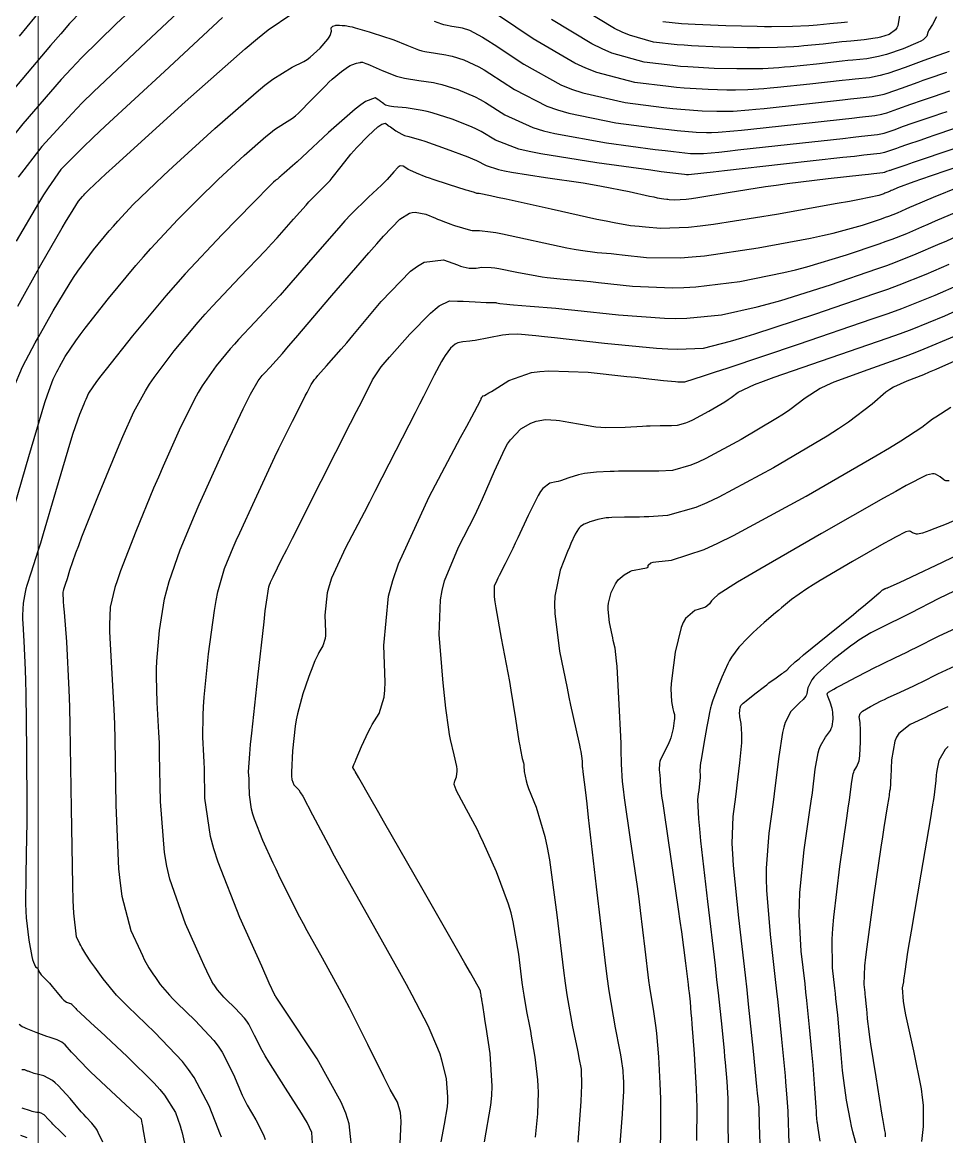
# Model space of a CAD drawing. Header units: metres. Extents: x 837117 to 838477, y 1189012 to 1191015.
# Drawn here: x 837875 to 837966.1, y 1189466.1 to 1189576 of the extents above; entities that cross this region are included whole.
import ezdxf

# ---------------------------------------------------------------- set-up
doc = ezdxf.new("R2010")
doc.units = ezdxf.units.M
doc.header["$LTSCALE"] = 0.3
doc.layers.add('COORD', color=7, linetype='Continuous', lineweight=20)
doc.layers.add('COTAS 10', color=1, linetype='Continuous')
doc.layers.add('COTAS INT', color=252, linetype='Continuous')

msp = doc.modelspace()

# ---------------------------------------------------------------- linework, layer by layer
at = {"layer": 'COORD'}
msp.add_line((837876.514, 1189013.872), (837876.514, 1191013.872), dxfattribs=at)
at = {"layer": 'COTAS 10'}
for points, elevation in [([(837886.904, 1189578.374), (837884.218, 1189575.851), (837880.795, 1189572.505), (837879.804, 1189571.463), (837878.796, 1189570.369), (837875, 1189566), (837871.573, 1189561.732)], 1790), ([(837961.488, 1189576.681), (837961.318, 1189575.674), (837961.218, 1189575.456), (837961.094, 1189575.265), (837960.458, 1189574.795), (837959.602, 1189574.536), (837959.339, 1189574.477), (837959.066, 1189574.425), (837957.99, 1189574.283), (837956.674, 1189574.155), (837956.249, 1189574.112), (837955.799, 1189574.065), (837953.955, 1189573.864), (837952.041, 1189573.673), (837951.546, 1189573.632), (837951.066, 1189573.597), (837949.46, 1189573.51), (837947.67, 1189573.485), (837947.074, 1189573.489), (837946.436, 1189573.496), (837943.768, 1189573.559), (837940.968, 1189573.69), (837940.246, 1189573.741), (837939.548, 1189573.798), (837937.217, 1189574.055), (837934.84, 1189574.721), (837934.112, 1189575.035), (837933.353, 1189575.406), (837930.36, 1189577.217)], 1790), ([(837874.2, 1189528.388), (837875.612, 1189533.174), (837876.91, 1189537.597), (837877.185, 1189538.495), (837877.423, 1189539.251), (837877.981, 1189540.805), (837878.362, 1189541.529), (837878.489, 1189541.763), (837878.626, 1189542.011), (837879.195, 1189543.027), (837880.232, 1189544.582), (837880.663, 1189545.17), (837881.157, 1189545.826), (837883.459, 1189548.764), (837886.154, 1189552.014), (837886.895, 1189552.868), (837887.634, 1189553.701), (837890.285, 1189556.541), (837892.894, 1189559.161), (837893.606, 1189559.854), (837894.314, 1189560.534), (837896.833, 1189562.876), (837898.959, 1189564.733), (837899.419, 1189565.107), (837899.823, 1189565.42), (837900.82, 1189566.045), (837901.62, 1189566.543), (837901.9, 1189566.776), (837902.207, 1189567.05), (837903.527, 1189568.383), (837904.877, 1189569.782), (837905.202, 1189570.098), (837905.506, 1189570.384), (837906.429, 1189571.157), (837907.134, 1189571.631), (837907.301, 1189571.728), (837907.456, 1189571.81), (837907.912, 1189571.981), (837908.231, 1189572.039), (837908.299, 1189572.05), (837908.358, 1189572.059), (837908.498, 1189572.071), (837908.846, 1189571.943), (837909.036, 1189571.863), (837909.267, 1189571.764), (837910.438, 1189571.247), (837911.867, 1189570.707), (837912.26, 1189570.594), (837912.651, 1189570.497), (837914.056, 1189570.277), (837915.499, 1189570.068), (837915.914, 1189569.977), (837916.337, 1189569.873), (837917.92, 1189569.378), (837919.623, 1189568.638), (837920.121, 1189568.379), (837920.63, 1189568.096), (837922.564, 1189566.879), (837925.319, 1189565.621), (837926.346, 1189565.312), (837927.487, 1189565.021), (837932.564, 1189564.113), (837937.378, 1189563.47), (837938.354, 1189563.346), (837939.176, 1189563.245), (837940.854, 1189563.073), (837941.458, 1189563.058), (837941.603, 1189563.057), (837941.738, 1189563.056), (837942.144, 1189563.061), (837943.662, 1189563.21), (837944.498, 1189563.299), (837945.515, 1189563.409), (837950.69, 1189563.98), (837955.876, 1189564.556), (837956.9, 1189564.669), (837957.744, 1189564.762), (837959.306, 1189564.929), (837959.8, 1189565.024), (837959.971, 1189565.071), (837960.157, 1189565.128), (837960.953, 1189565.406), (837961.888, 1189565.75), (837962.161, 1189565.847), (837962.441, 1189565.945), (837963.503, 1189566.308), (837965.005, 1189566.813), (837965.561, 1189567.002), (837966.179, 1189567.212)], 1800), ([(837907.569, 1189463.895), (837907.185, 1189467.317), (837906.85, 1189468.364), (837906.417, 1189469.453), (837904.027, 1189473.744), (837900.711, 1189478.738), (837900.057, 1189479.724), (837899.995, 1189479.82), (837899.982, 1189479.841), (837899.971, 1189479.859), (837899.948, 1189479.904), (837899.934, 1189479.931), (837899.924, 1189479.945), (837899.901, 1189479.97), (837899.879, 1189479.991), (837899.87, 1189480), (837899.859, 1189480.013), (837899.852, 1189480.023), (837899.85, 1189480.025), (837899.849, 1189480.027), (837899.845, 1189480.034), (837899.317, 1189481.211), (837898.574, 1189482.871), (837896.419, 1189487.689), (837894.258, 1189493.138), (837893.843, 1189494.456), (837893.508, 1189495.69), (837892.961, 1189499.457), (837892.914, 1189502.343), (837892.895, 1189503.022), (837892.874, 1189503.648), (837892.772, 1189505.478), (837892.784, 1189507.643), (837892.834, 1189508.481), (837892.904, 1189509.424), (837893.322, 1189513.69), (837893.895, 1189517.99), (837894.063, 1189518.954), (837894.234, 1189519.82), (837894.884, 1189522.127), (837895.753, 1189524.175), (837896.062, 1189524.877), (837896.401, 1189525.637), (837897.873, 1189528.871), (837899.458, 1189532.264), (837899.869, 1189533.125), (837900.267, 1189533.951), (837901.603, 1189536.654), (837902.647, 1189538.716), (837902.861, 1189539.139), (837903.043, 1189539.498), (837903.431, 1189540.263), (837903.772, 1189540.756), (837903.925, 1189540.944), (837904.102, 1189541.155), (837904.954, 1189542.104), (837906.398, 1189543.744), (837906.95, 1189544.391), (837907.567, 1189545.121), (837910.345, 1189548.453), (837913.24, 1189551.444), (837913.932, 1189551.96), (837914.576, 1189552.34), (837916.504, 1189552.583), (837917.876, 1189552.063), (837918.169, 1189551.962), (837918.424, 1189551.88), (837919.033, 1189551.739), (837919.448, 1189551.743), (837919.581, 1189551.752), (837919.722, 1189551.765), (837920.296, 1189551.84), (837921.205, 1189551.827), (837921.558, 1189551.785), (837921.954, 1189551.726), (837923.748, 1189551.37), (837925.717, 1189550.977), (837926.224, 1189550.894), (837926.713, 1189550.821), (837928.343, 1189550.651), (837930.31, 1189550.489), (837931.013, 1189550.421), (837931.784, 1189550.344), (837935.142, 1189549.983), (837939.079, 1189549.794), (837940.215, 1189549.826), (837941.372, 1189549.893), (837945.719, 1189550.439), (837950.061, 1189551.317), (837951.214, 1189551.593), (837952.347, 1189551.884), (837956.261, 1189553.056), (837959.47, 1189554.154), (837960.158, 1189554.397), (837960.759, 1189554.615), (837962.205, 1189555.184), (837963.686, 1189555.836), (837964.309, 1189556.105), (837965.024, 1189556.413), (837968.374, 1189557.847)], 1810), ([(837966.868, 1189545.004), (837963.894, 1189543.744), (837962.987, 1189543.39), (837962.044, 1189543.033), (837958.34, 1189541.726), (837954.996, 1189540.492), (837954.281, 1189540.181), (837953.658, 1189539.883), (837952.168, 1189538.918), (837950.659, 1189537.761), (837950.023, 1189537.342), (837949.293, 1189536.879), (837945.872, 1189534.854), (837942.378, 1189532.982), (837941.602, 1189532.617), (837940.909, 1189532.318), (837939.099, 1189531.793), (837937.751, 1189531.725), (837937.35, 1189531.713), (837936.937, 1189531.705), (837935.343, 1189531.705), (837933.751, 1189531.707), (837933.339, 1189531.701), (837932.94, 1189531.691), (837931.603, 1189531.631), (837930.42, 1189531.496), (837930.117, 1189531.439), (837929.826, 1189531.374), (837928.864, 1189531.068), (837928.034, 1189530.768), (837927.825, 1189530.706), (837927.626, 1189530.653), (837926.985, 1189530.54), (837926.303, 1189530.02), (837926.078, 1189529.711), (837925.838, 1189529.33), (837924.841, 1189527.359), (837923.824, 1189525.141), (837923.571, 1189524.604), (837923.331, 1189524.101), (837922.568, 1189522.563), (837921.989, 1189521.423), (837921.865, 1189521.171), (837921.757, 1189520.946), (837921.496, 1189520.362), (837921.508, 1189519.332), (837921.572, 1189518.825), (837921.661, 1189518.223), (837922.203, 1189515.247), (837922.851, 1189511.832), (837923.007, 1189510.953), (837923.154, 1189510.102), (837923.602, 1189507.271), (837923.938, 1189505.066), (837924.015, 1189504.61), (837924.083, 1189504.222), (837924.271, 1189503.38), (837924.385, 1189502.935), (837924.407, 1189502.796), (837924.425, 1189502.651), (837924.46, 1189502.073), (837924.644, 1189501.161), (837924.758, 1189500.805), (837924.898, 1189500.405), (837925.631, 1189498.586), (837926.497, 1189495.67), (837926.722, 1189494.578), (837926.941, 1189493.363), (837927.675, 1189487.945), (837928.335, 1189482.463), (837928.506, 1189481.207), (837928.673, 1189480.065), (837929.231, 1189476.884), (837929.68, 1189474.759), (837929.778, 1189474.282), (837929.863, 1189473.854), (837930.074, 1189472.709), (837930.104, 1189471.102), (837930.075, 1189470.382), (837930.031, 1189469.543), (837929.736, 1189465.52)], 1820), ([(837947.759, 1189464.408), (837947.677, 1189467.234), (837947.661, 1189467.777), (837947.648, 1189468.215), (837947.626, 1189468.933), (837947.54, 1189469.809), (837947.487, 1189470.347), (837947.421, 1189471.014), (837947.075, 1189474.491), (837946.591, 1189479.132), (837946.438, 1189480.533), (837946.276, 1189481.984), (837945.622, 1189487.641), (837945.105, 1189492.816), (837945.029, 1189493.962), (837944.983, 1189494.984), (837945.06, 1189497.641), (837945.327, 1189499.577), (837945.401, 1189500.145), (837945.474, 1189500.726), (837945.736, 1189502.937), (837945.913, 1189504.934), (837945.933, 1189505.38), (837945.94, 1189505.779), (837945.859, 1189506.832), (837945.738, 1189507.491), (837945.719, 1189507.642), (837945.707, 1189507.778), (837945.717, 1189508.155), (837945.767, 1189508.399), (837945.779, 1189508.452), (837945.791, 1189508.498), (837945.831, 1189508.613), (837946.061, 1189508.83), (837946.194, 1189508.941), (837946.357, 1189509.075), (837947.194, 1189509.74), (837948.145, 1189510.477), (837948.38, 1189510.656), (837948.602, 1189510.823), (837949.303, 1189511.335), (837949.842, 1189511.72), (837949.962, 1189511.807), (837950.069, 1189511.886), (837950.351, 1189512.101), (837950.513, 1189512.242), (837950.544, 1189512.274), (837950.569, 1189512.303), (837950.611, 1189512.385), (837951.197, 1189512.907), (837951.565, 1189513.215), (837952.023, 1189513.593), (837954.419, 1189515.548), (837956.932, 1189517.591), (837957.463, 1189518.026), (837957.922, 1189518.403), (837958.985, 1189519.292), (837959.469, 1189519.712), (837959.564, 1189519.794), (837959.641, 1189519.86), (837959.776, 1189519.977), (837959.813, 1189520.003), (837959.828, 1189520.012), (837959.845, 1189520.023), (837959.923, 1189520.069), (837959.999, 1189520.112), (837960.014, 1189520.12), (837960.026, 1189520.127), (837960.051, 1189520.14), (837960.059, 1189520.141), (837960.062, 1189520.141), (837960.074, 1189520.135), (837960.077, 1189520.134), (837960.079, 1189520.135), (837960.092, 1189520.137), (837960.113, 1189520.145), (837960.121, 1189520.148), (837960.131, 1189520.152), (837960.175, 1189520.17), (837960.269, 1189520.207), (837960.311, 1189520.224), (837960.358, 1189520.242), (837960.586, 1189520.33), (837961.537, 1189520.763), (837962.041, 1189520.999), (837962.649, 1189521.286), (837965.715, 1189522.742), (837968.719, 1189524.205)], 1830), ([(837966.279, 1189504.542), (837965.981, 1189504.251), (837965.36, 1189503.164), (837965.153, 1189502.185), (837965.116, 1189501.961), (837965.089, 1189501.758), (837965.063, 1189501.195), (837964.857, 1189499.516), (837964.716, 1189498.609), (837964.538, 1189497.51), (837963.589, 1189491.947), (837962.622, 1189486.333), (837962.432, 1189485.202), (837962.275, 1189484.255), (837961.992, 1189482.367), (837961.915, 1189481.699), (837961.888, 1189481.522), (837961.86, 1189481.347), (837961.739, 1189480.744), (837961.827, 1189479.437), (837961.93, 1189478.819), (837962.066, 1189478.089), (837962.844, 1189474.531), (837963.602, 1189470.779), (837963.726, 1189469.928), (837963.813, 1189469.158), (837963.818, 1189467.058), (837963.66, 1189465.597)], 1840), ([(837887.167, 1189465.178), (837886.881, 1189466.819), (837886.827, 1189467.132), (837886.782, 1189467.385), (837886.711, 1189467.789), (837886.25, 1189468.216), (837885.96, 1189468.484), (837885.6, 1189468.817), (837883.713, 1189470.556), (837881.688, 1189472.462), (837881.241, 1189472.899), (837880.843, 1189473.297), (837879.817, 1189474.407), (837879.167, 1189475.114), (837879.007, 1189475.258), (837878.856, 1189475.379), (837878.382, 1189475.63), (837877.81, 1189475.803), (837877.597, 1189475.876), (837877.36, 1189475.959), (837876.309, 1189476.35), (837875.319, 1189476.747), (837875.121, 1189476.836), (837874.955, 1189476.914), (837874.632, 1189477.117)], 1800)]:
    msp.add_lwpolyline(points, dxfattribs=dict(at, elevation=elevation))
at = {"layer": 'COTAS INT'}
for points, elevation in [([(837881.835, 1189578.195), (837879.624, 1189575.873), (837878.738, 1189574.874), (837877.733, 1189573.719), (837873.117, 1189568.26)], 1788), ([(837890.805, 1189577.455), (837886.601, 1189573.506), (837881.965, 1189569.137), (837880.871, 1189568.052), (837879.858, 1189567.02), (837876.883, 1189563.74), (837874.538, 1189560.711)], 1792), ([(837876.925, 1189577.401), (837874.643, 1189574.629)], 1786), ([(837894.692, 1189576.493), (837888.983, 1189571.162), (837883.136, 1189565.77), (837881.937, 1189564.641), (837880.921, 1189563.67), (837878.766, 1189561.48), (837877.503, 1189559.691), (837877.048, 1189558.972), (837876.547, 1189558.157), (837874.358, 1189554.408)], 1794), ([(837874.523, 1189548.014), (837876.793, 1189552.063), (837878.891, 1189555.718), (837879.325, 1189556.458), (837879.697, 1189557.081), (837880.509, 1189558.347), (837880.905, 1189558.825), (837881.014, 1189558.951), (837881.123, 1189559.073), (837881.513, 1189559.491), (837883.207, 1189561.062), (837884.138, 1189561.911), (837885.269, 1189562.94), (837891.021, 1189568.154), (837896.929, 1189573.373), (837898.157, 1189574.406), (837899.209, 1189575.26), (837901.54, 1189576.854)], 1796), ([(837966.366, 1189573.113), (837964.804, 1189572.575), (837964.341, 1189572.411), (837963.865, 1189572.239), (837962.038, 1189571.561), (837960.335, 1189570.966), (837959.938, 1189570.845), (837959.572, 1189570.745), (837958.517, 1189570.541), (837957.102, 1189570.398), (837956.509, 1189570.335), (837955.83, 1189570.261), (837952.649, 1189569.91), (837949.431, 1189569.567), (837948.727, 1189569.499), (837948.105, 1189569.442), (837946.533, 1189569.331), (837945.297, 1189569.314), (837944.886, 1189569.316), (837944.445, 1189569.321), (837942.602, 1189569.364), (837940.251, 1189569.512), (837939.489, 1189569.583), (837938.68, 1189569.667), (837935.356, 1189570.078), (837931.61, 1189571.038), (837930.534, 1189571.468), (837929.441, 1189571.969), (837925.356, 1189574.369), (837921.927, 1189576.693)], 1794), ([(837965.139, 1189576.535), (837964.748, 1189575.783), (837964.383, 1189575.239), (837964.313, 1189575.11), (837964.256, 1189574.991), (837964.164, 1189574.642), (837963.805, 1189574.278), (837963.58, 1189574.15), (837963.301, 1189574.009), (837961.842, 1189573.402), (837960.188, 1189572.834), (837959.787, 1189572.717), (837959.41, 1189572.619), (837958.253, 1189572.412), (837956.888, 1189572.277), (837956.379, 1189572.223), (837955.814, 1189572.163), (837953.302, 1189571.887), (837950.736, 1189571.62), (837950.137, 1189571.566), (837949.585, 1189571.519), (837947.997, 1189571.42), (837946.483, 1189571.4), (837945.98, 1189571.402), (837945.44, 1189571.408), (837943.185, 1189571.462), (837940.61, 1189571.601), (837939.868, 1189571.662), (837939.114, 1189571.732), (837936.287, 1189572.067), (837933.114, 1189572.955), (837932.142, 1189573.375), (837931.13, 1189573.87), (837927.135, 1189576.287)], 1792), ([(837874.088, 1189539.912), (837874.969, 1189542.006), (837875.918, 1189543.811), (837876.235, 1189544.394), (837876.574, 1189545.012), (837877.994, 1189547.545), (837879.562, 1189550.15), (837879.994, 1189550.814), (837880.427, 1189551.453), (837881.984, 1189553.555), (837883.529, 1189555.42), (837883.955, 1189555.909), (837884.378, 1189556.387), (837885.899, 1189558.016), (837888.051, 1189560.111), (837888.872, 1189560.883), (837889.791, 1189561.737), (837893.927, 1189565.515), (837898.004, 1189569.075), (837898.886, 1189569.792), (837899.661, 1189570.392), (837901.572, 1189571.592), (837902.734, 1189572.146), (837903.037, 1189572.34), (837903.333, 1189572.551), (837904.337, 1189573.462), (837905.087, 1189574.344), (837905.223, 1189574.537), (837905.328, 1189574.708), (837905.449, 1189575.142), (837905.422, 1189575.393), (837905.433, 1189575.449), (837905.453, 1189575.5), (837905.593, 1189575.632), (837905.809, 1189575.702), (837905.876, 1189575.713), (837905.947, 1189575.72), (837906.23, 1189575.715), (837906.503, 1189575.694), (837906.567, 1189575.691), (837906.627, 1189575.689), (837906.803, 1189575.693), (837907.255, 1189575.605), (837907.489, 1189575.544), (837907.77, 1189575.468), (837909.178, 1189575.065), (837910.789, 1189574.555), (837911.199, 1189574.412), (837911.593, 1189574.268), (837912.884, 1189573.742), (837914.038, 1189573.298), (837914.345, 1189573.206), (837914.647, 1189573.128), (837915.694, 1189572.955), (837916.739, 1189572.804), (837917.04, 1189572.738), (837917.346, 1189572.663), (837918.493, 1189572.304), (837919.978, 1189571.597), (837920.497, 1189571.301), (837921.063, 1189570.962), (837923.495, 1189569.376), (837926.693, 1189567.737), (837927.742, 1189567.364), (837928.862, 1189567.027), (837933.495, 1189566.102), (837937.812, 1189565.536), (837938.733, 1189565.425), (837939.534, 1189565.334), (837941.436, 1189565.17), (837942.454, 1189565.146), (837942.697, 1189565.143), (837942.924, 1189565.142), (837943.607, 1189565.151), (837945.143, 1189565.287), (837945.908, 1189565.365), (837946.82, 1189565.462), (837951.343, 1189565.957), (837955.861, 1189566.458), (837956.77, 1189566.558), (837957.53, 1189566.641), (837959.043, 1189566.8), (837959.724, 1189566.931), (837959.96, 1189566.996), (837960.216, 1189567.074), (837961.315, 1189567.458), (837962.605, 1189567.932), (837962.982, 1189568.066), (837963.367, 1189568.202), (837964.833, 1189568.701), (837966.44, 1189569.241)], 1798), ([(837915.59, 1189576.122), (837916.305, 1189575.847), (837916.495, 1189575.79), (837916.682, 1189575.741), (837917.331, 1189575.634), (837917.979, 1189575.54), (837918.165, 1189575.499), (837918.355, 1189575.453), (837919.066, 1189575.231), (837920.333, 1189574.555), (837920.873, 1189574.223), (837921.495, 1189573.827), (837924.425, 1189571.872), (837928.067, 1189569.853), (837929.138, 1189569.416), (837930.236, 1189569.032), (837934.425, 1189568.09), (837938.246, 1189567.601), (837939.111, 1189567.504), (837939.893, 1189567.423), (837942.019, 1189567.267), (837943.449, 1189567.233), (837943.792, 1189567.229), (837944.111, 1189567.228), (837945.07, 1189567.241), (837946.624, 1189567.364), (837947.317, 1189567.432), (837948.126, 1189567.515), (837951.996, 1189567.934), (837955.845, 1189568.36), (837956.639, 1189568.446), (837957.316, 1189568.519), (837958.78, 1189568.671), (837959.648, 1189568.838), (837959.949, 1189568.921), (837960.276, 1189569.02), (837961.677, 1189569.51), (837963.321, 1189570.114), (837963.802, 1189570.285), (837964.294, 1189570.458), (837966.162, 1189571.095)], 1796), ([(837956.353, 1189576.024), (837956.047, 1189575.994), (837955.739, 1189575.962), (837954.608, 1189575.841), (837953.346, 1189575.726), (837952.956, 1189575.699), (837952.547, 1189575.674), (837950.923, 1189575.6), (837948.856, 1189575.571), (837948.169, 1189575.575), (837947.431, 1189575.584), (837944.35, 1189575.656), (837941.326, 1189575.78), (837940.625, 1189575.82), (837939.981, 1189575.864), (837938.148, 1189576.043)], 1788), ([(837968.561, 1189566.087), (837964.954, 1189564.857), (837964.207, 1189564.603), (837963.569, 1189564.386), (837962.174, 1189563.914), (837961.515, 1189563.689), (837961.341, 1189563.628), (837961.172, 1189563.568), (837960.591, 1189563.355), (837960.097, 1189563.182), (837959.982, 1189563.147), (837959.876, 1189563.118), (837959.57, 1189563.059), (837957.959, 1189562.883), (837957.03, 1189562.781), (837955.892, 1189562.654), (837950.037, 1189562.003), (837944.21, 1189561.356), (837943.089, 1189561.232), (837942.181, 1189561.132), (837940.68, 1189560.972), (837940.552, 1189560.97), (837940.509, 1189560.97), (837940.463, 1189560.971), (837940.271, 1189560.975), (837938.817, 1189561.156), (837937.976, 1189561.267), (837936.944, 1189561.405), (837931.633, 1189562.125), (837926.113, 1189563.015), (837924.95, 1189563.26), (837923.945, 1189563.504), (837921.633, 1189564.382), (837920.198, 1189565.231), (837919.745, 1189565.457), (837919.268, 1189565.68), (837917.347, 1189566.452), (837915.387, 1189567.078), (837914.886, 1189567.208), (837914.403, 1189567.319), (837912.81, 1189567.566), (837911.602, 1189567.679), (837911.362, 1189567.707), (837911.164, 1189567.733), (837910.788, 1189567.816), (837910.676, 1189567.897), (837910.643, 1189567.922), (837910.609, 1189567.949), (837910.483, 1189568.059), (837910.292, 1189568.207), (837910.218, 1189568.258), (837910.135, 1189568.313), (837909.76, 1189568.551), (837908.791, 1189568.188), (837908.334, 1189567.865), (837907.795, 1189567.445), (837905.166, 1189565.123), (837902.57, 1189562.712), (837902.052, 1189562.235), (837901.62, 1189561.841), (837900.787, 1189561.108), (837900.55, 1189560.926), (837900.494, 1189560.88), (837900.442, 1189560.836), (837900.291, 1189560.692), (837900.182, 1189560.582), (837900.157, 1189560.559), (837900.134, 1189560.54), (837900.068, 1189560.499), (837899.985, 1189560.448), (837899.952, 1189560.422), (837899.914, 1189560.391), (837899.738, 1189560.237), (837898.836, 1189559.331), (837898.341, 1189558.826), (837897.738, 1189558.21), (837894.672, 1189555.066), (837891.024, 1189551.182), (837890.054, 1189550.1), (837889.102, 1189549.014), (837885.81, 1189545.066), (837883.212, 1189541.783), (837882.698, 1189541.117), (837882.273, 1189540.555), (837881.476, 1189539.4), (837881.21, 1189538.795), (837881.119, 1189538.579), (837881.02, 1189538.343), (837880.6, 1189537.318), (837879.951, 1189535.441), (837879.708, 1189534.669), (837879.438, 1189533.786), (837878.234, 1189529.684), (837877.022, 1189525.539), (837876.748, 1189524.629), (837876.499, 1189523.822), (837875.822, 1189521.766), (837875.395, 1189520.456), (837875.304, 1189520.119), (837875.225, 1189519.793), (837875.037, 1189518.708), (837874.979, 1189517.517), (837874.981, 1189517.124), (837874.991, 1189516.703), (837875.093, 1189514.952), (837875.228, 1189512.126), (837875.259, 1189511.026), (837875.287, 1189509.789), (837875.364, 1189504.176), (837875.389, 1189498.336), (837875.384, 1189496.955), (837875.375, 1189495.677), (837875.3, 1189491.917), (837875.279, 1189489.044), (837875.304, 1189488.325), (837875.342, 1189487.64), (837875.589, 1189485.445), (837875.895, 1189483.841), (837875.97, 1189483.528), (837876.041, 1189483.273), (837876.262, 1189482.827), (837876.424, 1189482.727), (837876.459, 1189482.69), (837876.488, 1189482.648), (837876.558, 1189482.463), (837876.676, 1189482.211), (837876.736, 1189482.127), (837876.809, 1189482.036), (837877.173, 1189481.657), (837877.629, 1189481.191), (837877.76, 1189481.045), (837877.893, 1189480.892), (837878.389, 1189480.28), (837878.842, 1189479.733), (837878.948, 1189479.621), (837879.044, 1189479.527), (837879.322, 1189479.33), (837879.515, 1189479.258), (837879.559, 1189479.242), (837879.598, 1189479.229), (837879.703, 1189479.197), (837879.79, 1189479.151), (837879.818, 1189479.129), (837879.847, 1189479.103), (837879.966, 1189478.973), (837880.156, 1189478.768), (837880.229, 1189478.695), (837880.312, 1189478.614), (837880.686, 1189478.261), (837881.658, 1189477.362), (837882.117, 1189476.936), (837882.659, 1189476.434), (837885.301, 1189473.984), (837887.964, 1189471.342), (837888.519, 1189470.719), (837888.994, 1189470.144), (837890.053, 1189468.457), (837890.528, 1189467.126), (837890.635, 1189466.774), (837890.733, 1189466.43), (837890.998, 1189465.248)], 1802), ([(837894.587, 1189466.024), (837894.446, 1189466.399), (837894.275, 1189466.85), (837893.393, 1189469.117), (837891.91, 1189471.905), (837891.36, 1189472.685), (837890.75, 1189473.468), (837888.041, 1189476.324), (837885.367, 1189478.888), (837884.778, 1189479.487), (837884.255, 1189480.038), (837882.913, 1189481.625), (837882.096, 1189482.775), (837881.904, 1189483.05), (837881.727, 1189483.306), (837881.212, 1189484.077), (837880.816, 1189484.73), (837880.715, 1189484.912), (837880.617, 1189485.095), (837880.293, 1189485.764), (837880.034, 1189488.118), (837879.978, 1189489.363), (837879.928, 1189490.867), (837879.803, 1189498.442), (837879.681, 1189506.592), (837879.633, 1189508.457), (837879.578, 1189510.153), (837879.331, 1189514.868), (837879.104, 1189517.81), (837879.062, 1189518.389), (837879.03, 1189518.866), (837878.992, 1189519.738), (837879.03, 1189519.958), (837879.046, 1189520.024), (837879.064, 1189520.093), (837879.151, 1189520.359), (837879.289, 1189520.777), (837879.339, 1189520.941), (837879.395, 1189521.125), (837879.641, 1189521.968), (837880.238, 1189523.671), (837880.515, 1189524.398), (837880.84, 1189525.237), (837882.418, 1189529.191), (837884.112, 1189533.323), (837884.51, 1189534.275), (837884.878, 1189535.143), (837885.951, 1189537.582), (837887.094, 1189539.656), (837887.505, 1189540.293), (837887.959, 1189540.959), (837889.941, 1189543.591), (837892.303, 1189546.419), (837892.996, 1189547.207), (837893.706, 1189547.997), (837896.409, 1189550.871), (837898.934, 1189553.503), (837899.531, 1189554.141), (837900.085, 1189554.74), (837901.717, 1189556.576), (837902.937, 1189557.971), (837903.231, 1189558.292), (837903.505, 1189558.584), (837904.338, 1189559.405), (837905.085, 1189560.159), (837905.306, 1189560.409), (837905.533, 1189560.677), (837906.403, 1189561.793), (837907.364, 1189563.006), (837907.647, 1189563.335), (837907.939, 1189563.66), (837909.056, 1189564.809), (837910.029, 1189565.686), (837910.23, 1189565.839), (837910.401, 1189565.954), (837910.77, 1189566.048), (837911.034, 1189565.838), (837911.14, 1189565.762), (837911.258, 1189565.677), (837911.803, 1189565.306), (837912.385, 1189564.96), (837912.528, 1189564.891), (837912.662, 1189564.834), (837913.081, 1189564.727), (837913.87, 1189564.524), (837914.238, 1189564.407), (837914.671, 1189564.264), (837916.774, 1189563.526), (837918.914, 1189562.721), (837919.369, 1189562.535), (837919.765, 1189562.365), (837920.703, 1189561.885), (837921.935, 1189561.475), (837922.517, 1189561.35), (837923.204, 1189561.219), (837926.555, 1189560.703), (837930.277, 1189560.153), (837931.197, 1189560.001), (837932.07, 1189559.849), (837934.824, 1189559.302), (837936.833, 1189558.86), (837937.236, 1189558.774), (837937.573, 1189558.704), (837938.236, 1189558.585), (837938.533, 1189558.561), (837938.64, 1189558.55), (837938.757, 1189558.539), (837939.265, 1189558.484), (837940.429, 1189558.555), (837940.959, 1189558.622), (837941.58, 1189558.71), (837944.573, 1189559.201), (837948.263, 1189559.794), (837949.323, 1189559.947), (837950.4, 1189560.095), (837954.428, 1189560.588), (837957.774, 1189560.961), (837958.421, 1189561.033), (837958.946, 1189561.091), (837959.833, 1189561.188), (837959.952, 1189561.211), (837959.993, 1189561.222), (837960.038, 1189561.236), (837960.23, 1189561.303), (837960.455, 1189561.386), (837960.521, 1189561.409), (837960.588, 1189561.433), (837960.844, 1189561.52), (837962.134, 1189561.959), (837962.854, 1189562.204), (837963.73, 1189562.503), (837968.203, 1189564.029)], 1804), ([(837969.221, 1189562.44), (837964.598, 1189560.852), (837963.664, 1189560.527), (837962.879, 1189560.251), (837961.292, 1189559.668), (837960.775, 1189559.446), (837960.665, 1189559.399), (837960.569, 1189559.357), (837960.34, 1189559.257), (837960.117, 1189559.169), (837960.024, 1189559.135), (837959.918, 1189559.098), (837959.423, 1189558.928), (837957.522, 1189558.521), (837956.53, 1189558.333), (837955.336, 1189558.113), (837949.339, 1189557.047), (837943.134, 1189556.055), (837941.807, 1189555.881), (837940.651, 1189555.752), (837937.89, 1189555.65), (837936.432, 1189555.807), (837936.097, 1189555.841), (837935.792, 1189555.87), (837934.938, 1189555.94), (837933.336, 1189556.215), (837932.559, 1189556.372), (837931.638, 1189556.565), (837927.107, 1189557.559), (837922.689, 1189558.541), (837921.839, 1189558.728), (837921.15, 1189558.877), (837920.008, 1189559.106), (837919.884, 1189559.112), (837919.836, 1189559.12), (837919.783, 1189559.132), (837919.544, 1189559.199), (837918.986, 1189559.375), (837918.732, 1189559.455), (837917.003, 1189559.999), (837915.475, 1189560.498), (837915.118, 1189560.622), (837914.789, 1189560.74), (837913.84, 1189561.113), (837913.174, 1189561.421), (837913.024, 1189561.497), (837912.889, 1189561.569), (837912.524, 1189561.798), (837912.218, 1189561.839), (837912.12, 1189561.793), (837912.016, 1189561.722), (837911.592, 1189561.258), (837910.929, 1189560.493), (837910.675, 1189560.231), (837910.39, 1189559.949), (837909.105, 1189558.752), (837907.357, 1189557.028), (837906.781, 1189556.414), (837906.164, 1189555.741), (837903.604, 1189552.813), (837901.009, 1189549.814), (837900.372, 1189549.095), (837899.769, 1189548.424), (837897.883, 1189546.407), (837896.291, 1189544.713), (837895.872, 1189544.247), (837895.464, 1189543.783), (837894.072, 1189542.117), (837892.705, 1189540.134), (837892.313, 1189539.47), (837891.914, 1189538.756), (837890.425, 1189535.764), (837888.838, 1189532.212), (837888.377, 1189531.145), (837887.908, 1189530.043), (837886.139, 1189525.764), (837884.64, 1189521.871), (837884.342, 1189521.013), (837884.093, 1189520.25), (837883.616, 1189518.287), (837883.548, 1189516.554), (837883.558, 1189515.935), (837883.581, 1189515.256), (837883.766, 1189512.303), (837883.993, 1189508.194), (837884.042, 1189506.787), (837884.085, 1189505.262), (837884.189, 1189498.78), (837884.455, 1189492.474), (837884.6, 1189491.061), (837884.776, 1189489.791), (837885.668, 1189486.406), (837886.603, 1189484.354), (837886.805, 1189483.925), (837886.983, 1189483.557), (837887.423, 1189482.729), (837887.768, 1189482.213), (837887.886, 1189482.042), (837888.015, 1189481.857), (837888.561, 1189481.087), (837889.46, 1189480.025), (837889.81, 1189479.657), (837890.204, 1189479.256), (837891.995, 1189477.539), (837893.839, 1189475.549), (837894.267, 1189474.975), (837894.659, 1189474.391), (837895.778, 1189472.202), (837896.655, 1189470.143), (837896.894, 1189469.641), (837897.131, 1189469.168), (837897.977, 1189467.708), (837898.738, 1189466.247), (837898.922, 1189465.774)], 1806), ([(837899.738, 1189560.237), (837898.836, 1189559.331), (837898.341, 1189558.826), (837897.738, 1189558.21), (837894.672, 1189555.066), (837891.024, 1189551.182), (837890.054, 1189550.1), (837889.102, 1189549.014), (837885.81, 1189545.066), (837883.212, 1189541.783), (837882.698, 1189541.117), (837882.273, 1189540.555), (837881.476, 1189539.4), (837881.21, 1189538.795), (837881.119, 1189538.579), (837881.02, 1189538.343), (837880.6, 1189537.318), (837879.951, 1189535.441), (837879.708, 1189534.669), (837879.438, 1189533.786), (837878.234, 1189529.684), (837877.022, 1189525.539), (837876.748, 1189524.629), (837876.499, 1189523.822), (837875.822, 1189521.766), (837875.395, 1189520.456), (837875.304, 1189520.119), (837875.225, 1189519.793), (837875.037, 1189518.708), (837874.979, 1189517.517), (837874.981, 1189517.124), (837874.991, 1189516.703), (837875.093, 1189514.952), (837875.228, 1189512.126), (837875.259, 1189511.026), (837875.287, 1189509.789), (837875.364, 1189504.176), (837875.389, 1189498.336), (837875.384, 1189496.955), (837875.375, 1189495.677), (837875.3, 1189491.917), (837875.279, 1189489.044), (837875.304, 1189488.325), (837875.342, 1189487.64), (837875.589, 1189485.445), (837875.895, 1189483.841), (837875.97, 1189483.528), (837876.041, 1189483.273), (837876.262, 1189482.827), (837876.424, 1189482.727), (837876.459, 1189482.69), (837876.488, 1189482.648), (837876.558, 1189482.463), (837876.676, 1189482.211), (837876.736, 1189482.127), (837876.809, 1189482.036), (837877.173, 1189481.657), (837877.629, 1189481.191), (837877.76, 1189481.045), (837877.893, 1189480.892), (837878.389, 1189480.28), (837878.842, 1189479.733), (837878.948, 1189479.621), (837879.044, 1189479.527), (837879.322, 1189479.33), (837879.515, 1189479.258), (837879.559, 1189479.242), (837879.598, 1189479.229), (837879.703, 1189479.197), (837879.79, 1189479.151), (837879.818, 1189479.129), (837879.847, 1189479.103), (837879.966, 1189478.973), (837880.156, 1189478.768), (837880.229, 1189478.695), (837880.312, 1189478.614), (837880.686, 1189478.261), (837881.658, 1189477.362), (837882.117, 1189476.936), (837882.659, 1189476.434), (837885.301, 1189473.984), (837887.964, 1189471.342), (837888.519, 1189470.719), (837888.994, 1189470.144), (837890.053, 1189468.457), (837890.528, 1189467.126), (837890.635, 1189466.774), (837890.733, 1189466.43), (837890.998, 1189465.248)], 1802), ([(837903.593, 1189465.409), (837903.503, 1189466.481), (837903.046, 1189467.446), (837902.792, 1189467.883), (837902.483, 1189468.394), (837900.907, 1189470.849), (837899.263, 1189473.433), (837898.91, 1189474.024), (837898.603, 1189474.561), (837897.863, 1189476.053), (837897.297, 1189477.161), (837897.098, 1189477.456), (837896.881, 1189477.747), (837895.948, 1189478.754), (837895.042, 1189479.623), (837894.842, 1189479.826), (837894.665, 1189480.013), (837894.21, 1189480.55), (837893.933, 1189480.94), (837893.868, 1189481.033), (837893.808, 1189481.12), (837893.634, 1189481.381), (837893.15, 1189482.384), (837892.896, 1189482.938), (837892.589, 1189483.612), (837891.043, 1189487.047), (837889.517, 1189491.465), (837889.222, 1189492.758), (837888.982, 1189494.082), (837888.575, 1189499.119), (837888.5, 1189503.802), (837888.469, 1189504.904), (837888.434, 1189505.921), (837888.269, 1189508.89), (837888.183, 1189511.45), (837888.196, 1189512.208), (837888.226, 1189512.989), (837888.469, 1189515.989), (837888.994, 1189519.12), (837889.202, 1189519.983), (837889.437, 1189520.845), (837890.512, 1189523.945), (837891.946, 1189527.359), (837892.407, 1189528.418), (837892.897, 1189529.527), (837894.899, 1189533.945), (837896.735, 1189537.857), (837897.12, 1189538.647), (837897.452, 1189539.309), (837898.203, 1189540.642), (837898.625, 1189541.147), (837898.749, 1189541.288), (837898.876, 1189541.429), (837899.358, 1189541.942), (837900.604, 1189543.346), (837901.212, 1189544.048), (837901.934, 1189544.887), (837905.49, 1189549.05), (837909.132, 1189553.277), (837909.907, 1189554.156), (837910.582, 1189554.909), (837912.178, 1189556.576), (837913.142, 1189557.167), (837913.419, 1189557.241), (837913.699, 1189557.276), (837914.747, 1189557.081), (837915.697, 1189556.688), (837915.916, 1189556.597), (837916.117, 1189556.516), (837916.683, 1189556.288), (837917.209, 1189556.095), (837917.385, 1189556.035), (837917.574, 1189555.971), (837918.362, 1189555.717), (837919.151, 1189555.51), (837919.339, 1189555.477), (837919.515, 1189555.453), (837920.041, 1189555.455), (837921.136, 1189555.346), (837921.67, 1189555.252), (837922.304, 1189555.131), (837928.677, 1189553.771), (837929.391, 1189553.633), (837930.025, 1189553.518), (837931.64, 1189553.296), (837933.051, 1189553.18), (837933.555, 1189553.131), (837934.108, 1189553.076), (837936.516, 1189552.817), (837939.865, 1189552.773), (837941.011, 1189552.853), (837942.253, 1189552.974), (837947.529, 1189553.743), (837952.698, 1189554.715), (837953.872, 1189554.963), (837954.934, 1189555.203), (837957.842, 1189555.992), (837959.694, 1189556.626), (837960.091, 1189556.766), (837960.438, 1189556.892), (837961.273, 1189557.221), (837962.128, 1189557.597), (837962.487, 1189557.752), (837962.9, 1189557.93), (837964.833, 1189558.758), (837967.416, 1189559.796)], 1808), ([(837912.226, 1189465.359), (837912.313, 1189467.551), (837912.292, 1189468.025), (837912.252, 1189468.441), (837911.948, 1189469.465), (837911.239, 1189470.731), (837910.944, 1189471.299), (837910.607, 1189471.963), (837909.032, 1189475.147), (837907.221, 1189478.768), (837906.735, 1189479.707), (837906.255, 1189480.618), (837904.573, 1189483.681), (837903.065, 1189486.381), (837902.693, 1189487.064), (837902.342, 1189487.719), (837901.24, 1189489.852), (837900.257, 1189491.872), (837899.98, 1189492.457), (837899.702, 1189493.052), (837898.68, 1189495.292), (837897.847, 1189497.389), (837897.687, 1189497.893), (837897.558, 1189498.365), (837897.347, 1189499.795), (837897.329, 1189500.883), (837897.322, 1189501.139), (837897.314, 1189501.375), (837897.276, 1189502.065), (837897.386, 1189503.836), (837897.472, 1189504.755), (837897.581, 1189505.859), (837898.175, 1189511.391), (837898.797, 1189516.86), (837898.924, 1189517.925), (837899.031, 1189518.794), (837899.257, 1189520.309), (837899.383, 1189520.607), (837899.428, 1189520.709), (837899.477, 1189520.819), (837899.691, 1189521.289), (837900.566, 1189523.056), (837901.033, 1189523.985), (837901.596, 1189525.104), (837904.439, 1189530.731), (837907.331, 1189536.443), (837907.925, 1189537.615), (837908.429, 1189538.61), (837909.504, 1189540.727), (837910.365, 1189542.003), (837910.735, 1189542.468), (837911.161, 1189542.981), (837913.175, 1189545.239), (837915.226, 1189547.308), (837915.675, 1189547.702), (837916.074, 1189548.019), (837917.086, 1189548.519), (837917.886, 1189548.502), (837918.152, 1189548.493), (837918.436, 1189548.482), (837919.619, 1189548.426), (837920.692, 1189548.375), (837920.907, 1189548.367), (837921.086, 1189548.361), (837921.434, 1189548.362), (837921.601, 1189548.36), (837921.666, 1189548.352), (837921.738, 1189548.341), (837922.068, 1189548.276), (837922.757, 1189548.183), (837923.056, 1189548.154), (837923.402, 1189548.124), (837925.045, 1189548.006), (837927.569, 1189547.799), (837928.47, 1189547.712), (837929.46, 1189547.613), (837933.767, 1189547.149), (837938.292, 1189546.815), (837939.419, 1189546.798), (837940.492, 1189546.812), (837943.91, 1189547.136), (837947.424, 1189547.919), (837948.557, 1189548.224), (837949.759, 1189548.566), (837954.679, 1189550.121), (837959.245, 1189551.681), (837960.224, 1189552.028), (837961.08, 1189552.338), (837963.138, 1189553.148), (837965.245, 1189554.075), (837966.131, 1189554.459), (837967.148, 1189554.897)], 1812), ([(837966.356, 1189552.124), (837964.071, 1189551.112), (837961.4, 1189550.061), (837960.291, 1189549.659), (837959.021, 1189549.209), (837953.098, 1189547.185), (837947.171, 1189545.248), (837945.899, 1189544.854), (837944.786, 1189544.521), (837942.1, 1189543.832), (837939.611, 1189543.731), (837938.623, 1189543.77), (837937.506, 1189543.836), (837932.393, 1189544.316), (837927.458, 1189544.86), (837926.453, 1189544.968), (837925.604, 1189545.058), (837923.846, 1189545.226), (837922.956, 1189545.202), (837922.654, 1189545.17), (837922.329, 1189545.127), (837920.957, 1189544.88), (837919.635, 1189544.624), (837919.342, 1189544.576), (837919.08, 1189544.537), (837918.398, 1189544.477), (837917.924, 1189544.382), (837917.793, 1189544.32), (837917.663, 1189544.244), (837917.196, 1189543.841), (837916.665, 1189543.13), (837916.495, 1189542.859), (837916.314, 1189542.555), (837915.577, 1189541.192), (837914.511, 1189539.096), (837914.122, 1189538.33), (837913.693, 1189537.485), (837911.809, 1189533.764), (837909.74, 1189529.711), (837909.195, 1189528.656), (837908.662, 1189527.631), (837906.838, 1189524.172), (837905.466, 1189521.164), (837905.217, 1189520.422), (837905.025, 1189519.721), (837904.806, 1189517.517), (837904.868, 1189515.868), (837904.854, 1189515.515), (837904.825, 1189515.208), (837904.607, 1189514.476), (837904.299, 1189513.983), (837904.213, 1189513.828), (837904.128, 1189513.664), (837903.821, 1189513.001), (837903.451, 1189512.067), (837903.327, 1189511.733), (837903.193, 1189511.365), (837902.63, 1189509.761), (837902.09, 1189507.79), (837901.971, 1189507.19), (837901.866, 1189506.568), (837901.594, 1189504.126), (837901.505, 1189502.033), (837901.514, 1189501.629), (837901.538, 1189501.303), (837901.748, 1189500.76), (837902.215, 1189500.282), (837902.402, 1189499.995), (837902.613, 1189499.641), (837903.581, 1189497.809), (837905.14, 1189494.841), (837905.723, 1189493.772), (837906.372, 1189492.596), (837909.264, 1189487.456), (837912.157, 1189482.304), (837912.807, 1189481.12), (837913.391, 1189480.041), (837914.955, 1189477.023), (837915.922, 1189474.797), (837916.13, 1189474.218), (837916.312, 1189473.655), (837916.753, 1189471.757), (837916.889, 1189469.982), (837916.878, 1189469.496), (837916.848, 1189469.013), (837916.564, 1189467.292), (837916.221, 1189465.537)], 1814), ([(837920.533, 1189465.567), (837921.177, 1189469.164), (837921.26, 1189470.116), (837921.301, 1189471.049), (837921.104, 1189474.262), (837920.708, 1189476.873), (837920.623, 1189477.426), (837920.55, 1189477.906), (837920.375, 1189479.028), (837920.288, 1189479.556), (837920.271, 1189479.662), (837920.256, 1189479.75), (837920.225, 1189479.924), (837920.212, 1189480.002), (837920.207, 1189480.029), (837920.203, 1189480.06), (837920.187, 1189480.194), (837920.161, 1189480.345), (837920.15, 1189480.387), (837920.138, 1189480.429), (837920.083, 1189480.58), (837919.165, 1189482.21), (837918.609, 1189483.184), (837917.923, 1189484.386), (837914.355, 1189490.613), (837910.711, 1189496.965), (837909.978, 1189498.245), (837909.363, 1189499.317), (837908.138, 1189501.458), (837907.778, 1189502.093), (837907.708, 1189502.215), (837907.652, 1189502.314), (837907.56, 1189502.477), (837907.555, 1189502.486), (837907.552, 1189502.489), (837907.547, 1189502.492), (837907.544, 1189502.497), (837907.544, 1189502.499), (837907.545, 1189502.503), (837907.55, 1189502.52), (837907.688, 1189502.847), (837907.773, 1189503.046), (837907.878, 1189503.291), (837908.424, 1189504.568), (837909.102, 1189506.029), (837909.29, 1189506.391), (837909.478, 1189506.734), (837910.158, 1189507.82), (837910.639, 1189509.435), (837910.702, 1189510.112), (837910.734, 1189510.889), (837910.597, 1189514.526), (837911.079, 1189519.384), (837911.502, 1189520.931), (837912.05, 1189522.566), (837915.078, 1189529.199), (837918.189, 1189535.028), (837918.79, 1189536.156), (837919.279, 1189537.074), (837920.107, 1189538.631), (837920.191, 1189538.797), (837920.211, 1189538.837), (837920.23, 1189538.874), (837920.288, 1189538.988), (837920.327, 1189539.068), (837920.335, 1189539.085), (837920.341, 1189539.1), (837920.352, 1189539.133), (837920.38, 1189539.152), (837920.397, 1189539.158), (837920.419, 1189539.165), (837920.531, 1189539.192), (837920.983, 1189539.434), (837921.219, 1189539.576), (837921.503, 1189539.75), (837922.927, 1189540.651), (837925.184, 1189541.455), (837925.994, 1189541.569), (837926.883, 1189541.635), (837930.761, 1189541.478), (837934.577, 1189541.072), (837935.427, 1189540.981), (837936.187, 1189540.899), (837938.189, 1189540.68), (837939.374, 1189540.561), (837939.62, 1189540.541), (837939.83, 1189540.528), (837940.29, 1189540.529), (837942.149, 1189541.123), (837943.241, 1189541.484), (837944.584, 1189541.93), (837951.517, 1189544.249), (837958.797, 1189546.737), (837960.358, 1189547.29), (837961.721, 1189547.784), (837965.003, 1189549.076), (837967.382, 1189550.136)], 1816), ([(837925.588, 1189466.008), (837925.789, 1189468.31), (837925.858, 1189470.453), (837925.839, 1189471.057), (837925.804, 1189471.666), (837925.542, 1189473.907), (837925.193, 1189475.979), (837925.104, 1189476.482), (837925.017, 1189476.954), (837924.728, 1189478.404), (837924.442, 1189480.033), (837924.357, 1189480.618), (837924.269, 1189481.262), (837923.931, 1189484.07), (837923.379, 1189487.252), (837923.157, 1189488.131), (837922.904, 1189489.01), (837921.739, 1189492.178), (837920.456, 1189495.049), (837920.128, 1189495.741), (837919.812, 1189496.389), (837918.773, 1189498.355), (837918.001, 1189499.749), (837917.855, 1189500.036), (837917.737, 1189500.279), (837917.553, 1189500.8), (837917.593, 1189501.062), (837917.616, 1189501.143), (837917.645, 1189501.227), (837917.79, 1189501.56), (837917.862, 1189502.108), (837917.843, 1189502.328), (837917.808, 1189502.578), (837917.544, 1189503.723), (837917.195, 1189505.244), (837917.106, 1189505.73), (837917.02, 1189506.244), (837916.74, 1189508.332), (837916.48, 1189510.831), (837916.407, 1189511.603), (837916.334, 1189512.41), (837916.067, 1189515.616), (837916.194, 1189519.022), (837916.37, 1189519.956), (837916.606, 1189520.885), (837917.968, 1189524.207), (837919.583, 1189527.362), (837919.979, 1189528.186), (837920.353, 1189528.989), (837921.519, 1189531.709), (837922.541, 1189533.921), (837922.823, 1189534.403), (837923.106, 1189534.828), (837924.125, 1189535.895), (837925.118, 1189536.46), (837925.384, 1189536.57), (837925.647, 1189536.66), (837926.562, 1189536.814), (837927.603, 1189536.76), (837927.944, 1189536.719), (837928.308, 1189536.665), (837929.815, 1189536.376), (837931.528, 1189536.106), (837932.022, 1189536.065), (837932.525, 1189536.039), (837934.414, 1189536.068), (837936.128, 1189536.165), (837936.521, 1189536.183), (837936.878, 1189536.197), (837937.874, 1189536.213), (837938.602, 1189536.213), (837938.79, 1189536.217), (837938.973, 1189536.222), (837939.589, 1189536.254), (837940.415, 1189536.493), (837940.731, 1189536.629), (837941.085, 1189536.796), (837942.681, 1189537.651), (837944.243, 1189538.575), (837944.576, 1189538.786), (837944.866, 1189538.978), (837945.555, 1189539.506), (837947.174, 1189540.261), (837948.05, 1189540.596), (837949.112, 1189540.985), (837960.26, 1189544.831), (837961.564, 1189545.303), (837962.741, 1189545.742), (837965.936, 1189547.04), (837968.408, 1189548.148)], 1818), ([(837967.801, 1189542.967), (837965.047, 1189541.746), (837964.41, 1189541.476), (837963.829, 1189541.235), (837962.185, 1189540.611), (837960.88, 1189539.999), (837960.512, 1189539.765), (837960.142, 1189539.504), (837958.781, 1189538.33), (837956.451, 1189536.544), (837955.471, 1189535.897), (837954.344, 1189535.184), (837949.064, 1189532.057), (837943.67, 1189529.167), (837942.472, 1189528.604), (837941.403, 1189528.143), (837938.609, 1189527.333), (837936.766, 1189527.224), (837936.296, 1189527.205), (837935.844, 1189527.19), (837934.357, 1189527.177), (837933.117, 1189527.153), (837932.819, 1189527.131), (837932.543, 1189527.102), (837931.711, 1189526.946), (837931.078, 1189526.756), (837930.927, 1189526.707), (837930.786, 1189526.66), (837930.364, 1189526.5), (837930.016, 1189526.256), (837929.921, 1189526.155), (837929.827, 1189526.04), (837929.496, 1189525.503), (837929.068, 1189524.573), (837928.914, 1189524.209), (837928.744, 1189523.8), (837928, 1189521.938), (837927.478, 1189519.4), (837927.448, 1189518.564), (837927.467, 1189517.67), (837927.951, 1189513.959), (837928.688, 1189510.296), (837928.867, 1189509.433), (837929.036, 1189508.634), (837929.553, 1189506.292), (837929.916, 1189504.679), (837929.986, 1189504.34), (837930.044, 1189504.047), (837930.146, 1189503.376), (837930.161, 1189503.063), (837930.163, 1189502.996), (837930.165, 1189502.937), (837930.166, 1189502.791), (837930.178, 1189502.623), (837930.187, 1189502.549), (837930.198, 1189502.463), (837930.256, 1189502.055), (837930.498, 1189500.021), (837930.625, 1189498.911), (837930.777, 1189497.563), (837931.542, 1189490.717), (837932.399, 1189483.476), (837932.61, 1189481.878), (837932.808, 1189480.456), (837933.426, 1189476.793), (837933.872, 1189474.622), (837933.962, 1189474.141), (837934.038, 1189473.712), (837934.189, 1189472.596), (837934.232, 1189471.808), (837934.24, 1189471.585), (837934.246, 1189471.36), (837934.25, 1189470.532), (837934.169, 1189468.959), (837934.12, 1189468.265), (837934.061, 1189467.458), (837933.752, 1189463.608)], 1822), ([(837937.895, 1189464.44), (837937.944, 1189467.032), (837937.93, 1189469.807), (837937.911, 1189470.561), (837937.885, 1189471.308), (837937.739, 1189473.951), (837937.542, 1189476.252), (837937.485, 1189476.783), (837937.426, 1189477.268), (837937.204, 1189478.636), (837936.941, 1189480.194), (837936.857, 1189480.799), (837936.768, 1189481.478), (837936.403, 1189484.558), (837935.939, 1189488.388), (837935.786, 1189489.541), (837935.624, 1189490.733), (837934.951, 1189495.373), (837934.361, 1189499.494), (837934.251, 1189500.36), (837934.164, 1189501.106), (837934.041, 1189502.805), (837934.028, 1189504.27), (837934.009, 1189504.868), (837933.984, 1189505.549), (837933.841, 1189508.707), (837933.664, 1189511.808), (837933.618, 1189512.454), (837933.572, 1189513.009), (837933.417, 1189514.244), (837933.246, 1189515.019), (837933.19, 1189515.284), (837933.131, 1189515.57), (837932.887, 1189516.782), (837932.746, 1189518.062), (837932.752, 1189518.39), (837932.778, 1189518.706), (837933.032, 1189519.755), (837933.46, 1189520.617), (837933.594, 1189520.816), (837933.736, 1189520.997), (837934.306, 1189521.508), (837934.939, 1189521.84), (837935.121, 1189521.908), (837935.306, 1189521.966), (837935.996, 1189522.09), (837936.534, 1189522.182), (837936.623, 1189522.22), (837936.686, 1189522.262), (837936.697, 1189522.46), (837936.952, 1189522.674), (837937.17, 1189522.727), (837937.451, 1189522.778), (837938.996, 1189522.936), (837942.222, 1189523.991), (837943.562, 1189524.607), (837945.097, 1189525.363), (837952.255, 1189529.26), (837959.132, 1189533.229), (837960.489, 1189534.031), (837961.609, 1189534.703), (837963.677, 1189536.056), (837964.433, 1189536.668), (837964.727, 1189536.874), (837965.056, 1189537.094), (837966.547, 1189538.02)], 1824), ([(837966.364, 1189530.781), (837966.038, 1189530.78), (837965.943, 1189530.813), (837965.846, 1189530.861), (837965.48, 1189531.155), (837965.041, 1189531.418), (837964.9, 1189531.447), (837964.749, 1189531.456), (837964.129, 1189531.329), (837962.131, 1189530.293), (837961.111, 1189529.729), (837959.889, 1189529.046), (837953.79, 1189525.576), (837947.712, 1189522.065), (837946.503, 1189521.355), (837945.5, 1189520.758), (837943.591, 1189519.55), (837943.116, 1189519.126), (837943.018, 1189519.024), (837942.933, 1189518.928), (837942.749, 1189518.639), (837942.47, 1189518.388), (837942.327, 1189518.318), (837942.155, 1189518.246), (837941.295, 1189517.983), (837940.362, 1189517.188), (837940.143, 1189516.781), (837939.943, 1189516.293), (837939.363, 1189513.855), (837939.02, 1189511.304), (837938.97, 1189510.744), (837938.938, 1189510.248), (837938.981, 1189508.986), (837939.129, 1189508.277), (837939.162, 1189508.13), (837939.193, 1189508.004), (837939.278, 1189507.725), (837939.297, 1189507.426), (837939.285, 1189507.286), (837939.267, 1189507.123), (837939.142, 1189506.33), (837938.907, 1189505.4), (837938.82, 1189505.151), (837938.723, 1189504.905), (837938.293, 1189504.045), (837937.913, 1189503.261), (837937.848, 1189503.063), (837937.8, 1189502.873), (837937.771, 1189502.254), (837937.835, 1189501.726), (837937.847, 1189501.594), (837937.855, 1189501.467), (837937.862, 1189501.058), (837938.018, 1189499.668), (837938.121, 1189498.923), (837938.249, 1189498.021), (837938.924, 1189493.463), (837939.659, 1189488.492), (837939.825, 1189487.329), (837939.974, 1189486.26), (837940.375, 1189483.171), (837940.622, 1189481.074), (837940.673, 1189480.631), (837940.717, 1189480.246), (837940.815, 1189479.351), (837940.909, 1189478.257), (837940.951, 1189477.746), (837940.999, 1189477.146), (837941.228, 1189474.227), (837941.43, 1189470.784), (837941.461, 1189469.852), (837941.481, 1189468.929), (837941.464, 1189465.675)], 1826), ([(837967.139, 1189526.94), (837966.065, 1189526.502), (837964.958, 1189526.053), (837964.697, 1189525.952), (837964.456, 1189525.862), (837963.752, 1189525.62), (837963.253, 1189525.517), (837963.141, 1189525.514), (837963.041, 1189525.523), (837962.774, 1189525.646), (837962.552, 1189525.78), (837962.48, 1189525.794), (837962.404, 1189525.799), (837962.09, 1189525.734), (837961.079, 1189525.21), (837960.563, 1189524.925), (837959.944, 1189524.579), (837956.856, 1189522.823), (837953.648, 1189520.937), (837952.953, 1189520.509), (837952.343, 1189520.122), (837950.835, 1189519.066), (837949.836, 1189518.234), (837949.546, 1189517.989), (837949.249, 1189517.737), (837948.13, 1189516.774), (837947.044, 1189515.792), (837946.769, 1189515.528), (837946.505, 1189515.268), (837945.644, 1189514.356), (837944.902, 1189513.362), (837944.714, 1189513.049), (837944.532, 1189512.72), (837943.939, 1189511.398), (837943.469, 1189510.166), (837943.367, 1189509.894), (837943.275, 1189509.652), (837943.044, 1189509.028), (837942.903, 1189508.597), (837942.87, 1189508.477), (837942.838, 1189508.356), (837942.743, 1189507.916), (837942.608, 1189507.179), (837942.552, 1189506.871), (837942.487, 1189506.517), (837942.183, 1189504.865), (837941.905, 1189503.255), (837941.857, 1189502.928), (837941.82, 1189502.653), (837941.79, 1189502.088), (837941.815, 1189501.766), (837941.813, 1189501.644), (837941.807, 1189501.508), (837941.753, 1189500.898), (837941.673, 1189500.222), (837941.65, 1189500.044), (837941.628, 1189499.871), (837941.546, 1189499.279), (837941.649, 1189497.403), (837941.742, 1189496.419), (837941.864, 1189495.234), (837942.54, 1189489.279), (837943.28, 1189482.953), (837943.442, 1189481.534), (837943.586, 1189480.259), (837943.952, 1189476.857), (837944.175, 1189474.541), (837944.229, 1189473.95), (837944.279, 1189473.382), (837944.435, 1189471.516), (837944.534, 1189469.825), (837944.549, 1189469.367), (837944.559, 1189468.914), (837944.551, 1189467.316), (837944.566, 1189465.39)], 1828), ([(837968.436, 1189520.653), (837965.358, 1189519.145), (837962.557, 1189517.716), (837961.987, 1189517.427), (837961.505, 1189517.185), (837960.503, 1189516.695), (837959.963, 1189516.439), (837959.772, 1189516.344), (837959.563, 1189516.238), (837958.658, 1189515.771), (837957.462, 1189515.037), (837957.069, 1189514.764), (837956.65, 1189514.46), (837954.915, 1189513.111), (837953.373, 1189511.744), (837953.076, 1189511.429), (837952.835, 1189511.142), (837952.435, 1189510.335), (837952.345, 1189509.781), (837952.301, 1189509.654), (837952.248, 1189509.537), (837951.984, 1189509.209), (837951.604, 1189508.869), (837951.477, 1189508.746), (837951.34, 1189508.609), (837950.77, 1189508.01), (837950.2, 1189506.914), (837950.064, 1189506.464), (837949.938, 1189505.951), (837949.56, 1189503.569), (837949.216, 1189500.708), (837949.111, 1189499.893), (837949.003, 1189499.068), (837948.575, 1189496.003), (837948.318, 1189492.566), (837948.316, 1189491.505), (837948.346, 1189490.397), (837948.704, 1189486.003), (837949.218, 1189481.559), (837949.345, 1189480.419), (837949.466, 1189479.318), (837949.846, 1189475.672), (837950.132, 1189472.72), (837950.194, 1189472.057), (837950.248, 1189471.461), (837950.377, 1189469.867), (837950.451, 1189468.584), (837950.47, 1189468.185), (837950.488, 1189467.767), (837950.545, 1189466.097), (837950.688, 1189464.009)], 1832), ([(837953.667, 1189465.622), (837953.458, 1189466.885), (837953.379, 1189467.4), (837953.364, 1189467.506), (837953.352, 1189467.595), (837953.331, 1189467.786), (837953.298, 1189468.3), (837953.279, 1189468.594), (837953.254, 1189468.954), (837953.128, 1189470.8), (837952.955, 1189473.113), (837952.901, 1189473.766), (837952.844, 1189474.425), (837952.616, 1189476.853), (837952.34, 1189479.504), (837952.252, 1189480.305), (837952.16, 1189481.133), (837951.786, 1189484.365), (837951.586, 1189487.979), (837951.604, 1189489.048), (837951.652, 1189490.147), (837952.089, 1189494.365), (837952.645, 1189498.272), (837952.769, 1189499.175), (837952.88, 1189500), (837953.172, 1189502.334), (837953.454, 1189503.928), (837953.558, 1189504.287), (837953.674, 1189504.611), (837954.187, 1189505.479), (837954.66, 1189506.136), (837954.751, 1189506.325), (837954.825, 1189506.518), (837954.945, 1189507.241), (837954.902, 1189507.953), (837954.873, 1189508.139), (837954.836, 1189508.32), (837954.642, 1189508.934), (837954.447, 1189509.412), (837954.41, 1189509.508), (837954.381, 1189509.587), (837954.336, 1189509.742), (837954.361, 1189509.801), (837954.375, 1189509.82), (837954.394, 1189509.841), (837954.488, 1189509.927), (837954.987, 1189510.215), (837955.261, 1189510.364), (837955.593, 1189510.542), (837957.282, 1189511.433), (837959.115, 1189512.38), (837959.539, 1189512.593), (837959.926, 1189512.786), (837961.019, 1189513.305), (837962.198, 1189513.862), (837962.638, 1189514.079), (837963.128, 1189514.323), (837965.31, 1189515.429), (837967.943, 1189516.658)], 1834), ([(837957.399, 1189464.643), (837956.883, 1189466.542), (837956.756, 1189467.081), (837956.636, 1189467.627), (837956.262, 1189469.647), (837955.978, 1189471.594), (837955.915, 1189472.093), (837955.859, 1189472.575), (837955.712, 1189474.172), (837955.601, 1189475.668), (837955.566, 1189476.085), (837955.53, 1189476.505), (837955.387, 1189478.034), (837955.214, 1189479.69), (837955.159, 1189480.19), (837955.102, 1189480.708), (837954.868, 1189482.727), (837954.827, 1189485.56), (837954.891, 1189486.591), (837954.986, 1189487.729), (837955.603, 1189492.727), (837956.288, 1189497.476), (837956.427, 1189498.457), (837956.544, 1189499.292), (837956.785, 1189501.099), (837956.917, 1189501.85), (837956.966, 1189502.019), (837957.021, 1189502.171), (837957.262, 1189502.58), (837957.488, 1189503.138), (837957.532, 1189503.384), (837957.568, 1189503.669), (837957.632, 1189505.03), (837957.619, 1189506.389), (837957.606, 1189506.673), (837957.589, 1189506.918), (837957.493, 1189507.471), (837957.59, 1189507.809), (837957.695, 1189507.918), (837957.833, 1189508.035), (837958.614, 1189508.513), (837959.67, 1189509.047), (837959.982, 1189509.198), (837960.304, 1189509.351), (837961.536, 1189509.915), (837962.891, 1189510.539), (837963.29, 1189510.73), (837963.699, 1189510.929), (837965.261, 1189511.713), (837966.973, 1189512.512)], 1836), ([(837966.237, 1189508.463), (837966.004, 1189508.366), (837965.212, 1189507.996), (837964.34, 1189507.567), (837964.057, 1189507.433), (837963.755, 1189507.293), (837962.515, 1189506.731), (837961.407, 1189505.829), (837961.189, 1189505.474), (837961.01, 1189505.074), (837960.683, 1189503.251), (837960.615, 1189501.518), (837960.599, 1189501.175), (837960.585, 1189500.891), (837960.542, 1189500.359), (837960.515, 1189500.233), (837960.51, 1189500.206), (837960.506, 1189500.181), (837960.502, 1189500.118), (837960.466, 1189499.862), (837960.442, 1189499.715), (837960.412, 1189499.535), (837960.253, 1189498.613), (837959.927, 1189496.55), (837959.791, 1189495.651), (837959.636, 1189494.611), (837958.911, 1189489.67), (837958.244, 1189484.785), (837958.126, 1189483.779), (837958.036, 1189482.924), (837957.95, 1189481.089), (837958.044, 1189480.283), (837958.067, 1189480.076), (837958.089, 1189479.876), (837958.158, 1189479.215), (837958.215, 1189478.604), (837958.243, 1189478.27), (837958.288, 1189477.672), (837958.441, 1189476.438), (837958.523, 1189475.87), (837958.623, 1189475.203), (837959.128, 1189471.976), (837959.637, 1189468.808), (837959.741, 1189468.178), (837959.827, 1189467.655), (837960.004, 1189466.661), (837960.057, 1189466.411), (837960.066, 1189466.357), (837960.073, 1189466.311), (837960.078, 1189466.199), (837960.071, 1189466.136), (837960.071, 1189466.105), (837960.074, 1189466.056)], 1838), ([(837882.909, 1189465.508), (837882.45, 1189466.481), (837882.328, 1189466.698), (837882.21, 1189466.892), (837881.802, 1189467.401), (837881.237, 1189467.994), (837881.019, 1189468.241), (837880.774, 1189468.524), (837879.667, 1189469.841), (837878.488, 1189471.125), (837878.197, 1189471.387), (837877.923, 1189471.607), (837877.061, 1189472.062), (837876.403, 1189472.231), (837876.256, 1189472.272), (837876.125, 1189472.309), (837875.781, 1189472.42), (837875.542, 1189472.51), (837875.477, 1189472.534), (837875.413, 1189472.558), (837875.187, 1189472.639), (837874.958, 1189472.656), (837874.892, 1189472.64)], 1798), ([(837879.258, 1189465.996), (837879.202, 1189466.078), (837879.124, 1189466.174), (837878.66, 1189466.639), (837878.109, 1189467.16), (837877.977, 1189467.291), (837877.853, 1189467.417), (837877.481, 1189467.823), (837877.187, 1189468.134), (837877.113, 1189468.2), (837877.043, 1189468.257), (837876.815, 1189468.39), (837876.622, 1189468.446), (837876.573, 1189468.454), (837876.527, 1189468.459), (837876.375, 1189468.453), (837876.071, 1189468.503), (837875.928, 1189468.544), (837875.76, 1189468.597), (837874.94, 1189468.885)], 1796), ([(837874.789, 1189466.222), (837875.408, 1189465.988)], 1794)]:
    msp.add_lwpolyline(points, dxfattribs=dict(at, elevation=elevation))

doc.saveas('drawing.dxf')
